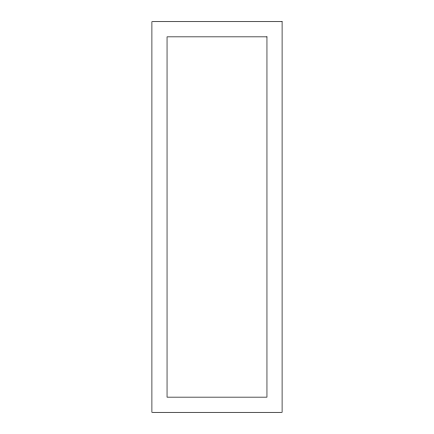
<?xml version="1.0" encoding="UTF-8"?>
<svg xmlns="http://www.w3.org/2000/svg" width="434" height="434" viewBox="0 0 434 434"><rect width="100%" height="100%" fill="white"/><g stroke="black" fill="none" stroke-linecap="round" stroke-linejoin="round"><path stroke-width="0.65" d="M282.1 21.7L151.9 21.7L151.9 412.3L282.1 412.3L282.1 21.7M266.953 36.847L167.047 36.847L167.047 397.153L266.953 397.153L266.953 36.847"/></g></svg>
